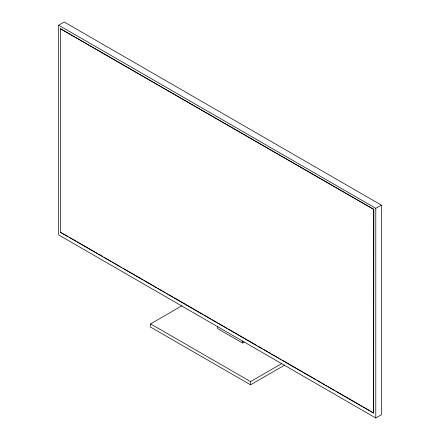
<?xml version="1.0" encoding="UTF-8"?>
<svg xmlns="http://www.w3.org/2000/svg" width="440" height="440" viewBox="0 0 440 440"><rect width="100%" height="100%" fill="white"/><g stroke="black" fill="none" stroke-linecap="round" stroke-linejoin="round"><path stroke-width="0.66" d="M58.663 25.207L64.218 22L381.337 205.09L381.337 414.793L375.782 418L58.663 234.911L58.663 25.207L375.782 208.296L381.337 205.09M60.385 28.699L373.841 209.418L373.62 413.16L60.385 232.315L60.385 28.699L373.841 209.418M60.385 232.315L67.738 236.302M284.812 365.03L250.547 384.813L150.579 327.096L150.579 323.889L181.891 305.811M217.503 326.48L217.503 328.543L242.495 342.969L244.277 341.941M150.579 323.889L250.547 381.607L281.859 363.528M68.926 236.99L76.059 241.109M77.248 241.797L97.455 253.462M98.648 254.15L102.806 256.548M103.994 257.235L111.128 261.355M112.316 262.042L113.504 262.73M114.692 263.412L119.449 266.156M120.637 266.844L121.825 267.531M123.013 268.219L143.226 279.884M144.413 280.572L156.893 287.777M158.081 288.464L162.245 290.868M163.433 291.55L165.215 292.584M166.403 293.266L167.59 293.953M168.784 294.641L172.942 297.044M174.13 297.732L202.659 314.199M203.852 314.886L210.98 319.006M212.174 319.693L216.332 322.091M217.52 322.779L227.029 328.268M228.217 328.955L256.751 345.428M257.939 346.115L262.097 348.519M263.285 349.201L267.449 351.604M268.637 352.292L270.419 353.32M271.607 354.007L278.74 358.127M279.928 358.809L281.116 359.497M282.31 360.184L316.184 379.742M317.377 380.43L321.536 382.833M322.724 383.521L324.506 384.549M325.694 385.236L326.887 385.918M328.075 386.606L335.209 390.726M336.397 391.413L361.955 406.17M363.143 406.852L370.277 410.971M371.465 411.659L373.247 412.687M375.782 208.296L375.782 418M373.62 209.545L373.62 413.16M250.547 381.607L250.547 384.813M242.495 340.907L242.495 342.969"/></g></svg>
